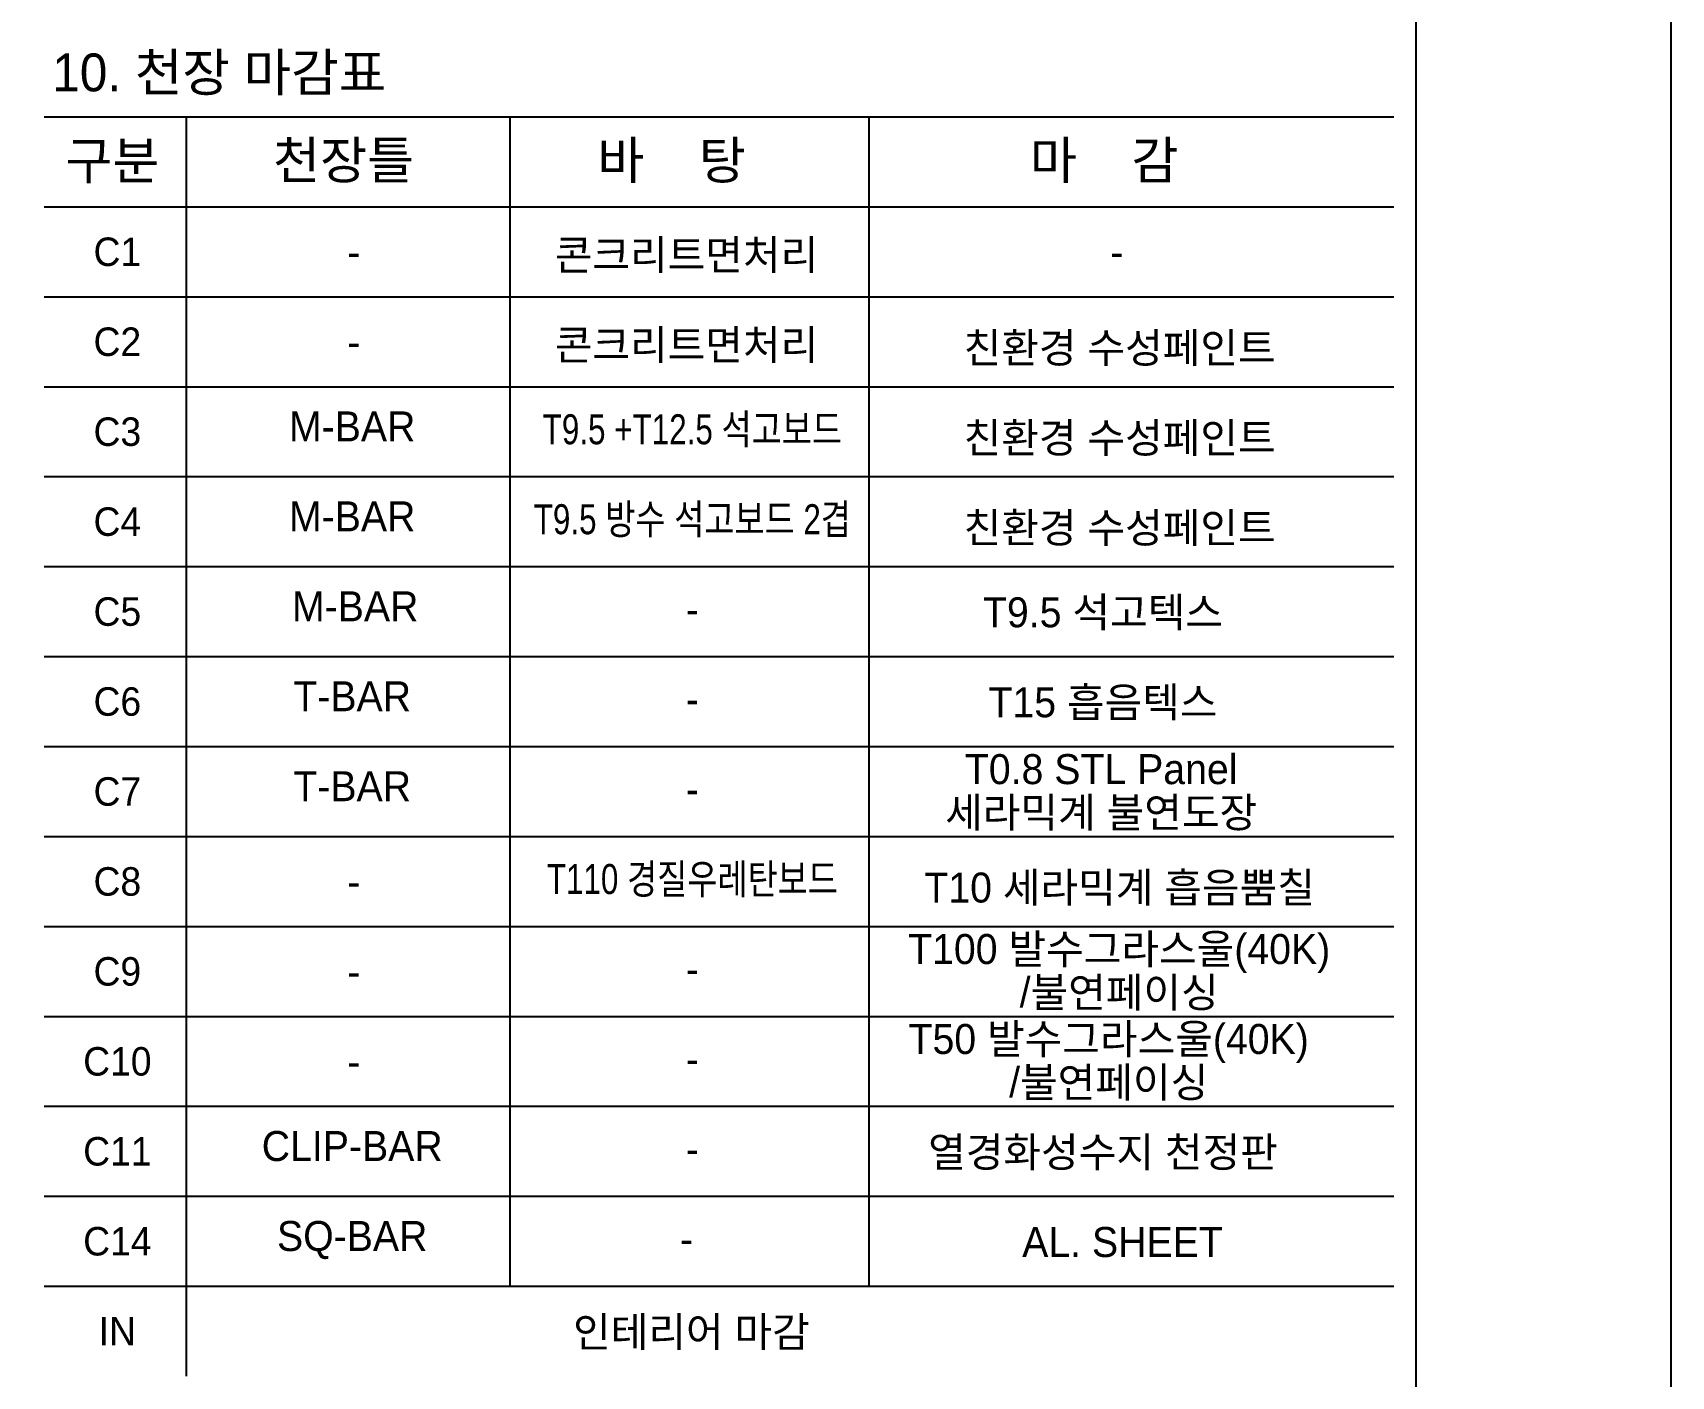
# Model space of a CAD drawing. Header units: millimetres. Extents: x 0 to 841, y 0 to 735.
# Drawn here: x 731.7 to 841, y 284.9 to 374.5 of the extents above; entities that cross this region are included whole.
import ezdxf
from ezdxf.enums import TextEntityAlignment as Align

# ---------------------------------------------------------------- set-up
doc = ezdxf.new("R2010")
doc.units = ezdxf.units.MM
for name, color, linetype in [('A-CEIL-D', 8, 'CONTINUOUS'), ('A-SYM', 7, 'CONTINUOUS'), ('A-TEXT-NOTE', 7, 'CONTINUOUS'), ('x-천장평면도 주기-TEXT-NOTE', 7, 'CONTINUOUS')]:
    doc.layers.add(name, color=color, linetype=linetype)
doc.layers.add('NOPLOT', color=193, linetype='CONTINUOUS', plot=False)
doc.styles.add('Gtx', font='')
doc.styles.add('x-천장평면도 주기$0$Gtx', font='')
doc.styles.get('Gtx').set_extended_font_data('Dotum')
doc.styles.get('x-천장평면도 주기$0$Gtx').set_extended_font_data('Dotum')

msp = doc.modelspace()

# ---------------------------------------------------------------- hatches: boundary and pattern name
at = {"layer": 'A-CEIL-D'}
h = msp.add_hatch(dxfattribs=at)
h.set_pattern_fill('AR-BRSTD', color=256, scale=8.081274)
h.set_pattern_definition([(0, (-857.895, 12.552), (0, 21.55276), []), (90, (-857.895, 12.552), (-32.3251, 21.55276), [21.5528, -21.5528])])
h.paths.add_polyline_path([(752.43, 365.26), (752.43, 371.02), (740.01, 371.02), (740.01, 365.26)])

# ---------------------------------------------------------------- linework, layer by layer
at = {"layer": 'A-SYM', "color": 1}
for p, q in [((732.5, 368.92), (822.5, 368.92)), ((742, 284.92), (742, 368.92)), ((763.58, 290.92), (763.58, 368.92)), ((787.53, 290.92), (787.53, 368.92)), ((732.5, 362.92), (822.5, 362.92)), ((732.5, 356.92), (822.5, 356.92)), ((732.5, 350.92), (822.5, 350.92)), ((732.5, 344.92), (822.5, 344.92)), ((732.5, 338.92), (822.5, 338.92)), ((732.5, 332.92), (822.5, 332.92)), ((732.5, 326.92), (822.5, 326.92)), ((732.5, 320.92), (822.5, 320.92)), ((732.5, 314.92), (822.5, 314.92)), ((732.5, 308.92), (822.5, 308.92)), ((732.5, 302.92), (822.5, 302.92)), ((732.5, 296.92), (822.5, 296.92)), ((732.5, 290.92), (822.5, 290.92))]:
    msp.add_line(p, q, dxfattribs=at)
at = {"layer": 'NOPLOT'}
for points in [[(0, 0), (841, 0), (841, 594), (0, 594)], [(31, 17), (824, 17), (824, 577), (31, 577)]]:
    msp.add_lwpolyline(points, close=True, dxfattribs=at)

# ---------------------------------------------------------------- texts
at = {"layer": 'A-TEXT-NOTE', "style": 'Gtx'}
for s, p in [('구분', (733.92, 364.75)), ('천장틀', (747.77, 364.78)), ('바    탕', (769.39, 364.77)), ('마    감', (798.24, 364.77))]:
    msp.add_text(s, height=2.5, dxfattribs=at).set_placement(p)
for s, p in [('C1', (737.39, 359.92)), ('C2', (737.39, 353.92)), ('C3', (737.39, 347.92)), ('C4', (737.39, 341.92)), ('C5', (737.39, 335.92)), ('C6', (737.39, 329.92)), ('C7', (737.39, 323.92)), ('C8', (737.39, 317.92)), ('C9', (737.39, 311.92)), ('C10', (737.39, 305.92)), ('C11', (737.39, 299.92)), ('C14', (737.39, 293.92)), ('IN', (737.39, 287.92))]:
    msp.add_text(s, height=1.9, dxfattribs=at).set_placement(p, align=Align.MIDDLE)
for s, p in [('콘크리트면처리', (775.34, 359.71)), ('-', (753.15, 359.91)), ('-', (804.03, 359.91)), ('콘크리트면처리', (775.34, 353.71)), ('친환경 수성페인트', (804.22, 353.51)), ('-', (753.15, 353.91)), ('M-BAR', (753.05, 348.27)), ('친환경 수성페인트', (804.22, 347.51)), ('M-BAR', (753.05, 342.27)), ('친환경 수성페인트', (804.22, 341.51)), ('M-BAR', (753.25, 336.27)), ('T9.5 석고텍스', (803.11, 335.87)), ('-', (775.73, 336.08)), ('T-BAR', (753.05, 330.27)), ('T15 흡음텍스', (803.11, 329.87)), ('-', (775.73, 330.08)), ('T0.8 STL Panel', (802.99, 325.41)), ('T-BAR', (753.05, 324.27)), ('-', (775.73, 324.08)), ('세라믹계 불연도장', (802.99, 322.52)), ('T10 세라믹계 흡음뿜칠', (804.22, 317.51)), ('-', (753.15, 317.91)), ('T100 발수그라스울(40K)', (804.19, 313.41)), ('-', (753.15, 311.91)), ('-', (775.73, 312.08)), ('/불연페이싱', (804.19, 310.52)), ('T50 발수그라스울(40K)', (803.49, 307.41)), ('-', (775.73, 306.08)), ('-', (753.15, 305.91)), ('/불연페이싱', (803.49, 304.52)), ('CLIP-BAR', (753.05, 300.27)), ('열경화성수지 천정판', (803.11, 299.87)), ('-', (775.73, 300.08)), ('SQ-BAR', (753.05, 294.27)), ('-', (775.34, 294.08)), ('AL. SHEET', (804.41, 293.87)), ('인테리어 마감', (775.67, 287.87))]:
    msp.add_text(s, height=2, dxfattribs=at).set_placement(p, align=Align.MIDDLE_CENTER)
at = {"layer": 'A-TEXT-NOTE', "style": 'Gtx', "width": 0.8}
for s, p in [('T9.5 +T12.5 석고보드', (775.73, 348.08)), ('T9.5 방수 석고보드 2겹', (775.73, 342.08)), ('T110 경질우레탄보드', (775.73, 318.08))]:
    msp.add_text(s, height=2, dxfattribs=at).set_placement(p, align=Align.MIDDLE_CENTER)
at = {"layer": 'x-천장평면도 주기-TEXT-NOTE', "style": 'x-천장평면도 주기$0$Gtx'}
msp.add_text('10. 천장 마감표', height=2.525, dxfattribs=at).set_placement((733.05, 370.62))

doc.saveas('drawing.dxf')
